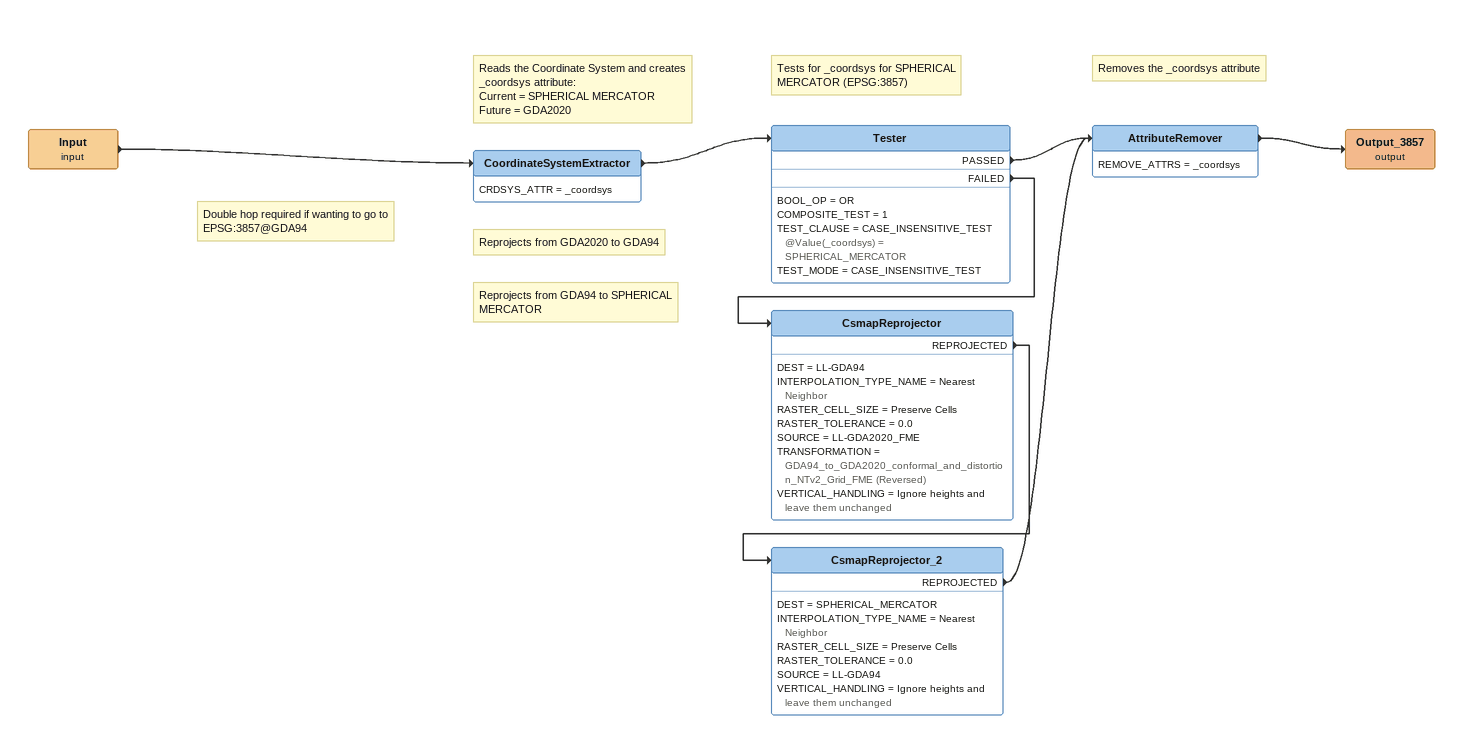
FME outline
Note: Double hop required if wanting to go to EPSG:3857@GDA94
Input (input)
    -> CoordinateSystemExtractor
Note: Reads the Coordinate System and creates _coordsys attribute: / Current = SPHERICAL MERCATOR / Future = GDA2020
CoordinateSystemExtractor
    CRDSYS_ATTR = _coordsys
    -> Tester
Note: Tests for _coordsys for SPHERICAL MERCATOR (EPSG:3857)
Tester
    BOOL_OP = OR
    COMPOSITE_TEST = 1
    TEST_CLAUSE = CASE_INSENSITIVE_TEST @Value(_coordsys) = SPHERICAL_MERCATOR
    TEST_MODE = CASE_INSENSITIVE_TEST
    PASSED -> AttributeRemover
    FAILED -> CsmapReprojector
Note: Reprojects from GDA2020 to GDA94
CsmapReprojector
    DEST = LL-GDA94
    INTERPOLATION_TYPE_NAME = Nearest Neighbor
    RASTER_CELL_SIZE = Preserve Cells
    RASTER_TOLERANCE = 0.0
    SOURCE = LL-GDA2020_FME
    TRANSFORMATION = GDA94_to_GDA2020_conformal_and_distortion_NTv2_Grid_FME (Reversed)
    VERTICAL_HANDLING = Ignore heights and leave them unchanged
    REPROJECTED -> CsmapReprojector_2
Note: Reprojects from GDA94 to SPHERICAL MERCATOR
CsmapReprojector_2
    DEST = SPHERICAL_MERCATOR
    INTERPOLATION_TYPE_NAME = Nearest Neighbor
    RASTER_CELL_SIZE = Preserve Cells
    RASTER_TOLERANCE = 0.0
    SOURCE = LL-GDA94
    VERTICAL_HANDLING = Ignore heights and leave them unchanged
    REPROJECTED -> AttributeRemover
Note: Removes the _coordsys attribute
AttributeRemover
    REMOVE_ATTRS = _coordsys
    -> Output_3857 (output)
Output_3857 (output)
